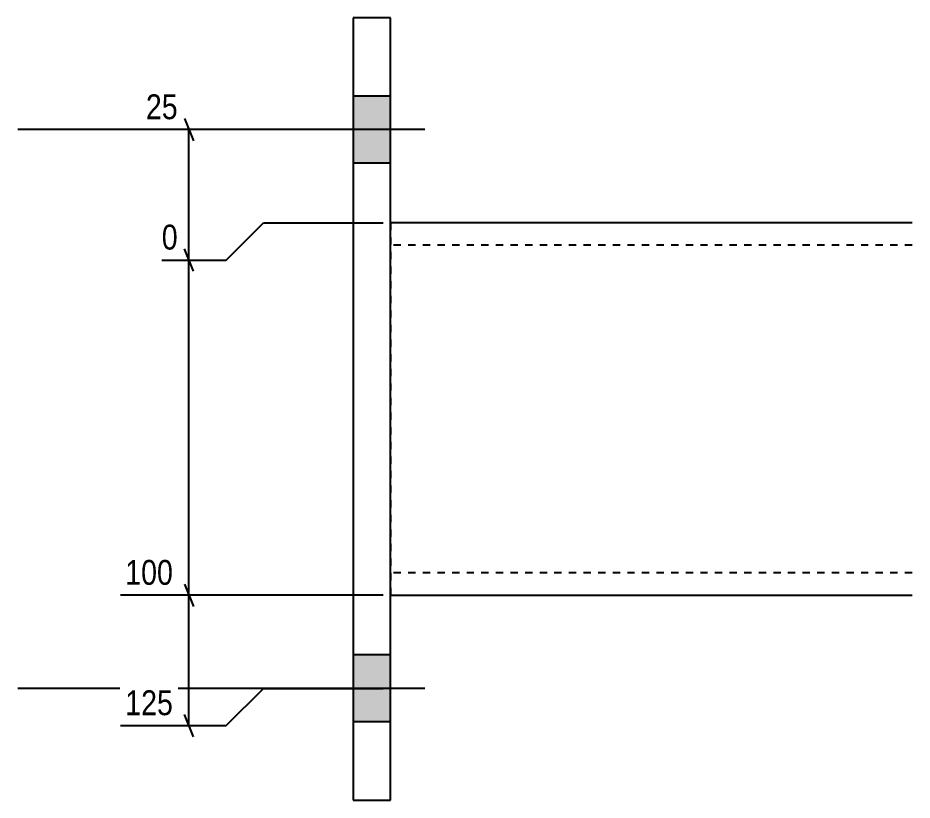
# Model space of a CAD drawing. Header units: millimetres. Extents: x 5 to 26277, y 5 to 1235.
# Drawn here: x 13249.3 to 13489.3, y 12.8 to 222.8 of the extents above; entities that cross this region are included whole.
import ezdxf

# ---------------------------------------------------------------- set-up
doc = ezdxf.new("R2010")
doc.units = ezdxf.units.MM
doc.linetypes.add('DXK_LINE_DOT2', pattern=[3.9198, 1.9599, -1.9599])
doc.layers.add('MÅLSÆTNING', color=7, linetype='Continuous')
doc.layers.add('STÅL', color=7, linetype='Continuous')
doc.styles.add('Arial Narrow', font='ARIALN.TTF', dxfattribs={"height": 0.2})

msp = doc.modelspace()

# ---------------------------------------------------------------- hatches: boundary and pattern name
at = {"layer": 'STÅL', "linetype": 'Continuous'}
for points in [[(13349.31, 183.8), (13349.31, 201.8), (13339.31, 201.8), (13339.31, 183.8)], [(13349.31, 33.8), (13349.31, 51.8), (13339.31, 51.8), (13339.31, 33.8)]]:
    msp.add_hatch(color=96, dxfattribs=at).paths.add_polyline_path(points)

# ---------------------------------------------------------------- linework, layer by layer
at = {"layer": 'MÅLSÆTNING', "color": 7, "linetype": 'Continuous'}
for p, q in [((13294, 195.8), (13296.4, 189.8)), ((13347.31, 192.8), (13283.67, 192.8)), ((13295.2, 157.8), (13295.2, 192.8)), ((13305.2, 157.8), (13315.2, 167.8)), ((13305.2, 157.8), (13315.2, 167.8)), ((13315.2, 167.8), (13347.31, 167.8)), ((13315.2, 167.8), (13347.31, 167.8)), ((13296.4, 154.8), (13294, 160.8)), ((13296.4, 154.8), (13294, 160.8)), ((13287.93, 157.8), (13305.2, 157.8)), ((13287.93, 157.8), (13305.2, 157.8)), ((13295.2, 67.8), (13295.2, 157.8)), ((13294, 70.8), (13296.4, 64.8)), ((13294, 70.8), (13296.4, 64.8)), ((13347.31, 67.8), (13276.85, 67.8)), ((13347.31, 67.8), (13276.85, 67.8)), ((13295.2, 32.8), (13295.2, 67.8)), ((13305.2, 32.8), (13315.2, 42.8)), ((13315.2, 42.8), (13347.31, 42.8)), ((13296.4, 29.8), (13294, 35.8)), ((13276.85, 32.8), (13305.2, 32.8))]:
    msp.add_line(p, q, dxfattribs=at)
at = {"layer": 'STÅL', "color": 2, "linetype": 'Continuous'}
for p, q in [((13349.31, 222.8), (13339.31, 222.8)), ((13339.31, 222.8), (13339.31, 12.8)), ((13349.31, 12.8), (13349.31, 222.8)), ((13489.31, 167.8), (13349.31, 167.8)), ((13349.31, 67.8), (13489.31, 67.8)), ((13339.31, 12.8), (13349.31, 12.8))]:
    msp.add_line(p, q, dxfattribs=at)
at = {"layer": 'STÅL', "color": 96, "linetype": 'Continuous'}
for p, q in [((13349.31, 201.8), (13339.31, 201.8)), ((13358.55, 192.8), (13249.31, 192.8)), ((13349.31, 183.8), (13339.31, 183.8)), ((13349.31, 51.8), (13339.31, 51.8)), ((13358.55, 42.8), (13249.31, 42.8)), ((13349.31, 33.8), (13339.31, 33.8))]:
    msp.add_line(p, q, dxfattribs=at)
at = {"layer": 'STÅL', "color": 7, "linetype": 'DXK_LINE_DOT2'}
for p, q in [((13349.31, 167.8), (13349.31, 68.71)), ((13489.31, 161.8), (13349.31, 161.8)), ((13489.31, 73.8), (13349.31, 73.8)), ((13349.31, 68.71), (13349.31, 67.8))]:
    msp.add_line(p, q, dxfattribs=at)

# ---------------------------------------------------------------- wipeouts: each hides what was drawn before it
at = {"color": 0, "linetype": 'Continuous'}
msp.add_wipeout([(13292.32, 69.2), (13292.32, 79), (13276.73, 79), (13276.73, 69.2)], dxfattribs=at).dxf.layer = 'MÅLSÆTNING'

# ---------------------------------------------------------------- next in the draw order: texts
at = {"layer": 'MÅLSÆTNING', "color": 3, "linetype": 'Continuous', "style": 'Arial Narrow'}
msp.add_text('100', height=6.681, dxfattribs=at).set_placement((13278.13, 70.6))

# ---------------------------------------------------------------- next in the draw order: wipeouts: each hides what was drawn before it
at = {"color": 0, "linetype": 'Continuous'}
for points in [[(13293.6, 194.2), (13293.6, 204), (13282.27, 204), (13282.27, 194.2)], [(13293.6, 159.2), (13293.6, 169), (13286.53, 169), (13286.53, 159.2)], [(13292.32, 34.2), (13292.32, 44), (13276.73, 44), (13276.73, 34.2)]]:
    msp.add_wipeout(points, dxfattribs=at).dxf.layer = 'MÅLSÆTNING'

# ---------------------------------------------------------------- next in the draw order: texts
at = {"layer": 'MÅLSÆTNING', "color": 3, "linetype": 'Continuous', "style": 'Arial Narrow'}
for s, height, p in [('25', 6.681, (13283.67, 195.6)), ('0', 6.68, (13287.93, 160.6)), ('125', 6.681, (13278.13, 35.6))]:
    msp.add_text(s, height=height, dxfattribs=at).set_placement(p)

doc.saveas('drawing.dxf')
